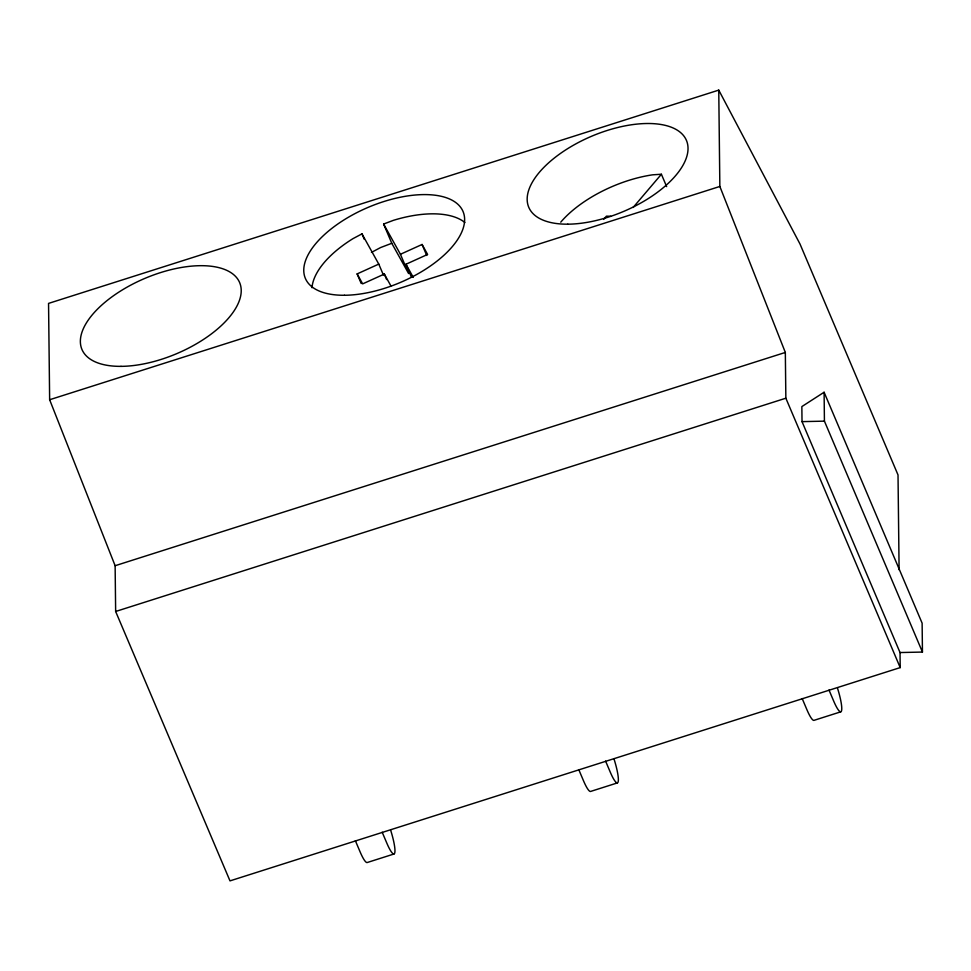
<?xml version="1.0" encoding="UTF-8"?>
<svg xmlns="http://www.w3.org/2000/svg" width="971" height="971" viewBox="0 0 971 971"><rect width="100%" height="100%" fill="white"/><g stroke="black" fill="none" stroke-linecap="round" stroke-linejoin="round"><path stroke-width="1.46" d="M603.671 219.397L606.414 216.169L610.783 216.278M633.128 207.478L661.397 174.246L666.652 186.614M900.032 652.548L922.45 652.063L922.122 623.164L824.1 392.248L801.852 406.582L802.022 421.632L900.032 652.548L900.202 667.599L229.993 880.879L115.646 611.475L115.124 565.717L49.642 399.736L48.55 303.401L718.758 90.121L800.007 244.024L898.017 474.928L899.097 569.759M383.448 275.096L378.775 264.1L361.977 233.865L352.946 238.66A85.63 40.855 -23 0 0 312.007 287.732M371.456 252.411L380.608 247.544L391.786 243.296L408.597 273.531L400.428 254.281L383.618 224.046L393.279 220.381A85.63 40.855 -23 0 1 464.891 222.529M361.224 283.532L357.134 273.907L378.775 264.1M400.428 254.281L422.069 244.474L427.604 254.438L405.963 264.246L411.206 276.614M390.888 285.887L384.322 274.065L362.669 283.872L357.134 273.907M49.642 399.736L719.851 186.456L718.758 90.121M115.124 565.717L785.333 352.449L719.851 186.456M115.646 611.475L785.855 398.207L785.333 352.449M393.935 854.019L367.123 862.551A23.79 4.03 72.3 0 1 360.12 851.907L355.386 840.752M617.338 782.929L590.526 791.462A23.79 4.03 72.3 0 1 583.522 780.818L578.789 769.663M840.74 711.84L813.929 720.373A23.79 4.03 72.3 0 1 806.925 709.728L802.192 698.574M661.397 174.246L652.561 174.829A85.63 40.855 -23 0 0 560.753 222.165M802.022 421.632L824.428 421.147L922.45 652.063M405.963 264.246L413.27 277.39M785.855 398.207L900.202 667.599M829.003 690.041L833.737 701.196A23.79 4.03 72.3 0 0 841.517 710.857A23.79 4.03 72.3 0 0 837.56 688.342M422.069 244.474L426.73 255.47M383.618 224.046L391.786 243.296M605.601 761.13L610.334 772.285A23.79 4.03 72.3 0 0 618.114 781.946A23.79 4.03 72.3 0 0 614.158 759.431M384.322 274.065L386.652 279.563M361.977 233.865L364.307 239.364M382.186 832.22L386.931 843.374A23.79 4.03 72.3 0 0 394.712 853.036A23.79 4.03 72.3 0 0 390.755 830.521M824.1 392.248L824.428 421.147M567.817 224.18A85.63 40.855 -23 0 0 688.026 148.247A85.63 40.855 -23 0 0 566.967 149.097A85.63 40.855 -23 0 0 567.817 224.18M344.414 295.269A85.63 40.855 -23 0 0 464.624 219.337A85.63 40.855 -23 0 0 343.564 220.186A85.63 40.855 -23 0 0 344.414 295.269M121.011 366.358A85.63 40.855 -23 0 0 241.221 290.426A85.63 40.855 -23 0 0 120.161 291.276A85.63 40.855 -23 0 0 121.011 366.358"/></g></svg>
